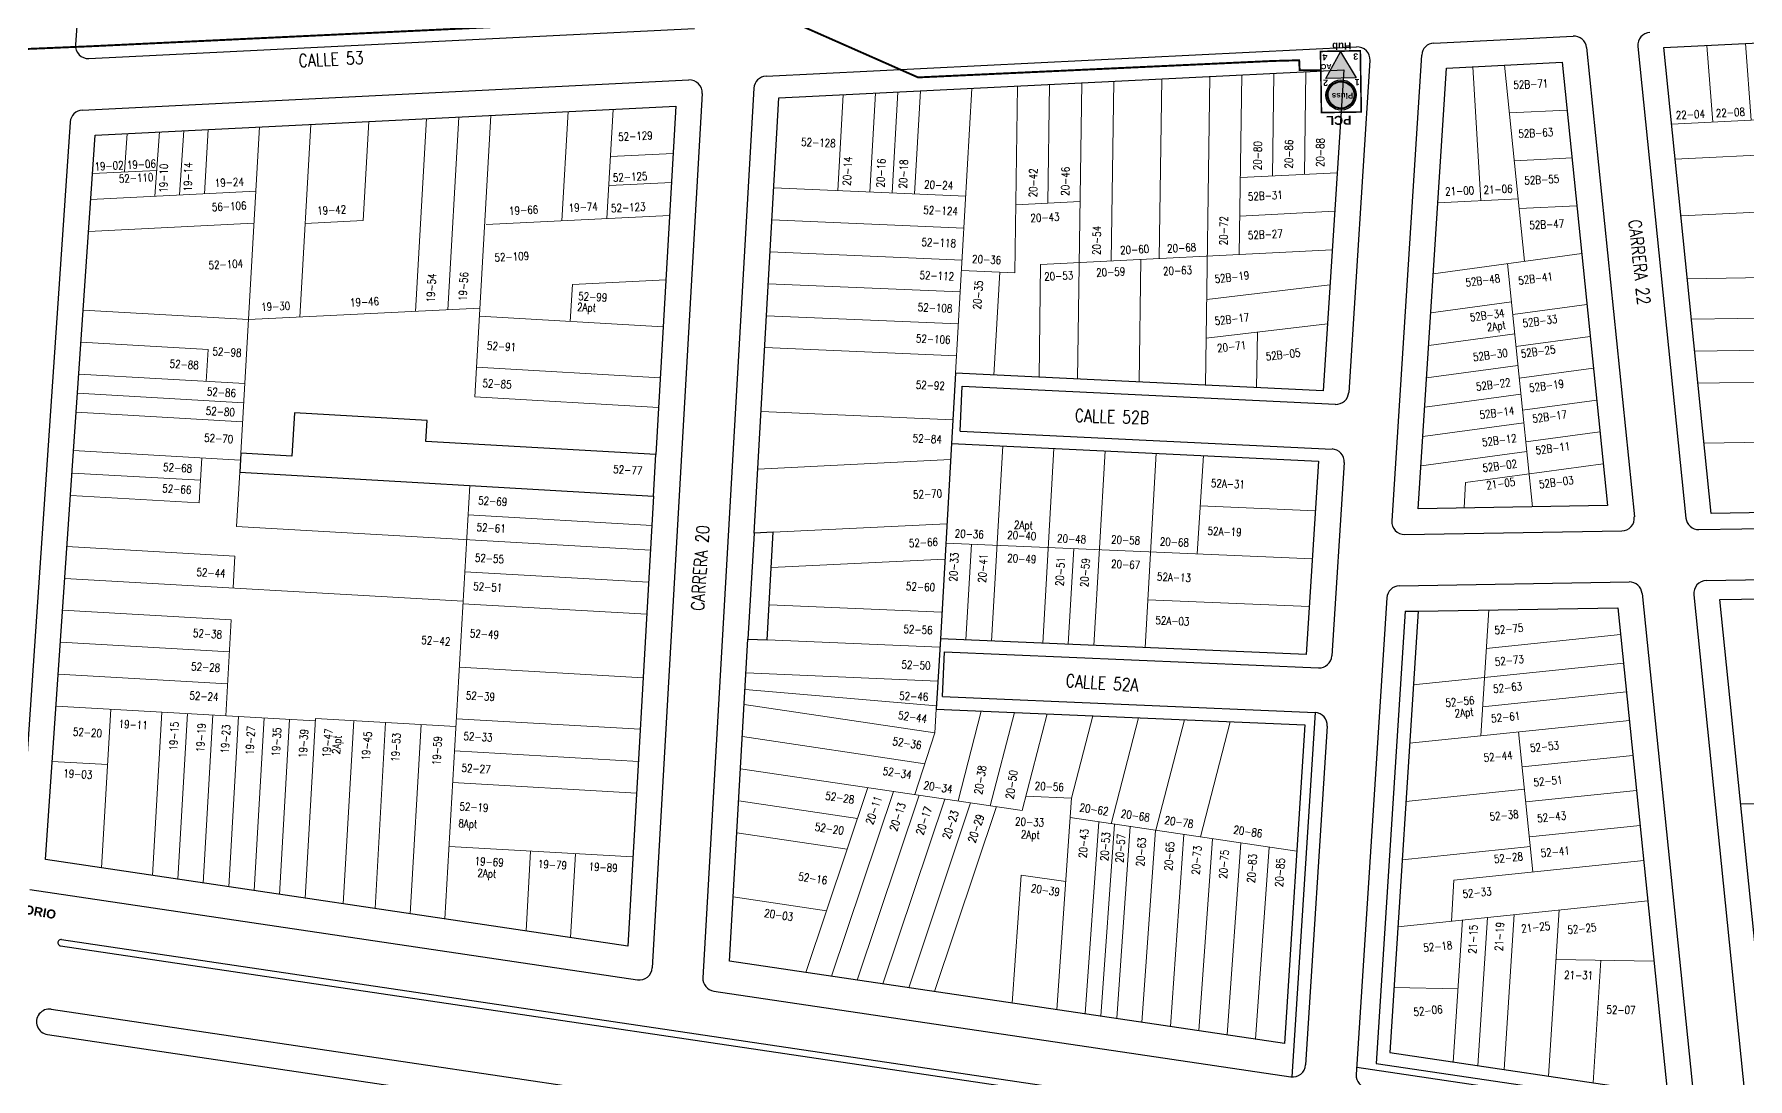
# Model space of a CAD drawing. Header units: millimetres. Extents: x 1022434 to 1024646, y 1272610 to 1274311.
# Drawn here: x 1023641.1 to 1023908.8, y 1272857.7 to 1273020.9 of the extents above; entities that cross this region are included whole.
import ezdxf
from ezdxf.enums import TextEntityAlignment as Align

# ---------------------------------------------------------------- set-up
doc = ezdxf.new("R2010")
doc.units = ezdxf.units.MM
doc.header["$MEASUREMENT"] = 0
doc.linetypes.add('ACAD_ISO12W100', pattern=[21, 12, -3, 0, -3, 0, -3])
for name, color, linetype, lineweight in [('CAB_AER_500', 3, 'Continuous', 25), ('NOMENCLATURA', 23, 'Continuous', 0), ('Planimetria_Varios', 251, 'Continuous', 0), ('RO_CLARO', 2, 'Continuous', 25)]:
    doc.layers.add(name, color=color, linetype=linetype, lineweight=lineweight)
doc.layers.add('LOGO_CLARO', color=7, linetype='Continuous', true_color=0xe00000)
doc.layers.add('NOMEN', color=251, linetype='Continuous')
doc.layers.add('PLANIMETRIA', color=8, linetype='Continuous')
doc.styles.add('ARIAL', font='')
doc.styles.add('CALLE', font='simplex.shx', dxfattribs={"width": 0.8, "height": 2})
doc.styles.add('NOMEN', font='simplex.shx', dxfattribs={"width": 0.8, "height": 1.25})
doc.styles.add('style1', font='')
doc.styles.get('ARIAL').set_extended_font_data('Arial', bold=True)
doc.styles.get('style1').set_extended_font_data('Arial Rounded MT Bold')

# ---------------------------------------------------------------- blocks, each defined once
blk = doc.blocks.new('RO_CLARO')
at = {"layer": 'LOGO_CLARO'}
h = blk.add_hatch(color=5, dxfattribs=at)
edge = h.paths.add_edge_path()
edge.add_arc((3.11, 6.86), 2.04, 0, 360)
at = {"layer": 'RO_CLARO'}
h = blk.add_hatch(color=2, dxfattribs=at)
edge = h.paths.add_edge_path()
edge.add_ellipse((3.11, 6.86), major_axis=(-1.67, 1.67), ratio=1, start_angle=0, end_angle=360)
edge = h.paths.add_edge_path(flags=16)
edge.add_ellipse((3.11, 6.86), major_axis=(-1.52, 1.52), ratio=1, start_angle=0, end_angle=360)
blk.add_hatch(color=253, dxfattribs=at).paths.add_polyline_path([(3.08, 4.24), (0.73, 4.24), (3.11, 0.12), (5.43, 4.24)])
at = {"layer": 'LOGO_CLARO', "color": 5}
for major_axis in [(-1.52, 1.52), (-1.44, 1.44)]:
    blk.add_ellipse((3.11, 6.86), major_axis=major_axis, ratio=1, start_param=-0.783211, end_param=5.499974, dxfattribs=at)
at = {"layer": 'RO_CLARO', "color": 12, "true_color": 0xe00000}
for p, q in [((3.11, 0.12), (0.73, 4.24)), ((0.73, 4.24), (3.08, 4.24)), ((3.08, 4.24), (5.43, 4.24)), ((5.43, 4.24), (3.11, 0.12))]:
    blk.add_line(p, q, dxfattribs=at)
at = {"layer": 'RO_CLARO', "color": 2, "const_width": 0.25}
blk.add_lwpolyline([(6.22, 0), (6.22, 9.56), (0, 9.56), (0, 0)], close=True, dxfattribs=at)
at = {"layer": 'RO_CLARO', "color": 2, "const_width": 0.05}
blk.add_lwpolyline([(5.43, 4.24), (0.73, 4.24), (3.11, 0.12), (5.43, 4.24)], dxfattribs=at)
at = {"layer": 'RO_CLARO', "color": 5}
blk.add_circle((3.11, 6.86), 2.15, dxfattribs=at)
blk.add_ellipse((3.11, 6.86), major_axis=(-1.67, 1.67), ratio=1, start_param=-0.783211, end_param=5.499974, dxfattribs=at)
at = {"char_height": 1, "width": 0.8851, "attachment_point": 2, "style": 'style1'}
for s, insert in [('1', (0.56, 5.41)), ('2', (5.5, 5.43)), ('3', (0.73, 1.39)), ('4', (5.54, 1.39))]:
    blk.add_mtext(s, dxfattribs=dict(at, insert=insert))
at = {"layer": 'LOGO_CLARO', "color": 2, "linetype": 'ACAD_ISO12W100', "style": 'ARIAL'}
blk.add_text('Pluss', height=0.899, rotation=0.1661, dxfattribs=at).set_placement((1.22, 6.54))
at = {"layer": 'RO_CLARO', "color": 2, "style": 'ARIAL'}
blk.add_attdef('NODO', (0.46, 10.11), '', height=1.4, dxfattribs=at)
at = {"layer": 'RO_CLARO', "color": 12, "style": 'style1'}
for p in [(0.88, 1.98), (5.34, 1.98)]:
    blk.add_attdef('AC', text='', height=0.8, dxfattribs=at).set_placement(p, align=Align.CENTER)
at = {"layer": 'RO_CLARO', "color": 12, "style": 'ARIAL'}
blk.add_attdef('HUB', text='', height=1.1, rotation=0.1253, dxfattribs=at).set_placement((3.12, -1.33), align=Align.CENTER)

msp = doc.modelspace()

# ---------------------------------------------------------------- linework, layer by layer
at = {"layer": 'CAB_AER_500', "const_width": 0.3}
for points in [[(1023569.61, 1273147.8), (1023643.71, 1273143.9), (1023643.39, 1273129.69), (1023637.51, 1273018.51), (1023650.02, 1273019.04), (1023756.63, 1273024.13), (1023779.18, 1273014.17), (1023834.59, 1273016.74)], [(1023834.59, 1273016.74), (1023838.71, 1273016.85), (1023838.78, 1273015.3), (1023842.01, 1273015.3)]]:
    msp.add_lwpolyline(points, dxfattribs=at)
at = {"layer": 'PLANIMETRIA', "linetype": 'Continuous'}
for p, q in [((1023651.29, 1273073.95), (1023647.57, 1273019.26)), ((1023649.66, 1273017.13), (1023744.26, 1273021.82)), ((1023859.74, 1273019.54), (1023881.5, 1273020.62)), ((1023755.43, 1273014.36), (1023847.68, 1273018.94)), ((1023883.59, 1273018.82), (1023891.06, 1272945.51)), ((1023891.61, 1273019.01), (1023899.12, 1272945.31)), ((1023757.45, 1273010.96), (1023845.67, 1273015.34)), ((1023845.67, 1273015.34), (1023842.45, 1272965.17)), ((1023849.77, 1273016.81), (1023846.45, 1272964.95)), ((1023857.84, 1273017.67), (1023853.18, 1272944.86)), ((1023648.64, 1273009.07), (1023743.38, 1273013.77)), ((1023753.53, 1273012.48), (1023745.58, 1272873.46)), ((1023745.47, 1273011.65), (1023737.65, 1272875)), ((1023753.56, 1272942.93), (1023757.45, 1273010.96)), ((1023646.75, 1273007.2), (1023638.72, 1272889.35)), ((1023650.62, 1273005.16), (1023741.35, 1273009.66)), ((1023642.91, 1272891.92), (1023650.62, 1273005.16)), ((1023785.04, 1272967.94), (1023784.41, 1272956.96)), ((1023842.45, 1272965.17), (1023785.04, 1272967.94)), ((1023785.74, 1272958.9), (1023786.08, 1272965.89)), ((1023786.08, 1272965.89), (1023844.36, 1272963.08)), ((1023785.74, 1272958.9), (1023843.84, 1272956.09)), ((1023784.41, 1272956.96), (1023782.66, 1272926.42)), ((1023784.41, 1272956.96), (1023841.75, 1272954.19)), ((1023737.87, 1272948.75), (1023738.24, 1272955.24)), ((1023841.75, 1272954.19), (1023839.81, 1272923.97)), ((1023845.74, 1272953.97), (1023843.81, 1272923.76)), ((1023753.56, 1272942.93), (1023752.61, 1272926.39)), ((1023756.57, 1272943.08), (1023753.56, 1272942.93)), ((1023755.61, 1272926.26), (1023756.57, 1272943.08)), ((1023855.21, 1272942.73), (1023889.11, 1272943.3)), ((1023901.15, 1272943.51), (1023984.16, 1272944.92)), ((1023854.37, 1272934.71), (1023890.26, 1272935.32)), ((1023902.3, 1272935.53), (1023985.01, 1272936.93)), ((1023852.41, 1272932.84), (1023847.63, 1272858.32)), ((1023892.28, 1272933.53), (1023900.68, 1272851.11)), ((1023900.35, 1272933.32), (1023908.95, 1272848.88)), ((1023904.44, 1272932.56), (1023985.12, 1272933.93)), ((1023912.77, 1272850.84), (1023904.44, 1272932.56)), ((1023855.28, 1272930.73), (1023850.74, 1272860.05)), ((1023857.28, 1272930.76), (1023852.86, 1272861.76)), ((1023855.28, 1272930.73), (1023857.28, 1272930.76)), ((1023857.28, 1272930.76), (1023888.49, 1272931.29)), ((1023888.49, 1272931.29), (1023896.23, 1272855.31)), ((1023749.73, 1272876.06), (1023752.61, 1272926.39)), ((1023752.61, 1272926.39), (1023755.61, 1272926.26)), ((1023782.66, 1272926.42), (1023782.03, 1272915.44)), ((1023839.81, 1272923.97), (1023782.66, 1272926.42)), ((1023782.99, 1272917.4), (1023783.29, 1272924.39)), ((1023783.29, 1272924.39), (1023841.73, 1272921.89)), ((1023782.99, 1272917.4), (1023841.19, 1272914.9)), ((1023782.03, 1272915.44), (1023839.61, 1272912.97)), ((1023841.23, 1272914.9), (1023837.58, 1272857.96)), ((1023839.61, 1272912.97), (1023836.42, 1272863.19)), ((1023843.1, 1272912.78), (1023839.71, 1272859.83)), ((1023907.7, 1272900.66), (1023938.31, 1272901.18)), ((1023733.84, 1272878.42), (1023642.91, 1272891.92)), ((1023640.43, 1272887.23), (1023735.36, 1272873.14)), ((1023645.39, 1272879.42), (1023911.14, 1272839.96)), ((1023645.25, 1272878.43), (1023911.14, 1272838.95)), ((1023836.42, 1272863.19), (1023749.73, 1272876.06)), ((1023747.28, 1272871.37), (1023837.42, 1272857.98)), ((1023643.78, 1272868.54), (1023911.13, 1272828.84)), ((1023643.19, 1272864.58), (1023911.13, 1272824.8)), ((1023850.74, 1272860.05), (1023896.44, 1272853.26)), ((1023852.86, 1272861.76), (1023896.23, 1272855.31)), ((1023847.7, 1272859.49), (1023900.63, 1272851.63))]:
    msp.add_line(p, q, dxfattribs=at)
for points in [[(1023903.07, 1272946.04), (1023895.65, 1273018.82), (1023977.34, 1273022.87), (1023983.09, 1272947.4)], [(1023857.31, 1272946.77), (1023861.72, 1273015.63), (1023879.8, 1273016.53), (1023886.86, 1272947.27)]]:
    msp.add_lwpolyline(points, close=True, dxfattribs=at)
msp.add_lwpolyline([(1023741.35, 1273009.66), (1023738.24, 1272955.24), (1023702.3, 1272957.29), (1023702.48, 1272960.55), (1023681.78, 1272961.73), (1023681.39, 1272954.98), (1023673.39, 1272955.44), (1023673.22, 1272952.45), (1023737.87, 1272948.75), (1023733.84, 1272878.42)], dxfattribs=at)
for centre, radius, start, end in [((1023881.6, 1273018.62), 2, 5.8196, 92.8398), ((1023893.6, 1273019.21), 2, 92.8398, 185.8196), ((1023649.56, 1273019.12), 2, 176.1067, 272.8398), ((1023847.78, 1273016.94), 2, 356.3314, 92.8398), ((1023859.84, 1273017.54), 2, 92.8398, 176.3314), ((1023743.48, 1273011.77), 2, 356.7241, 92.8398), ((1023755.53, 1273012.37), 2, 92.8398, 176.7241), ((1023648.74, 1273007.07), 2, 92.8398, 176.1067), ((1023844.45, 1272965.07), 2, 267.2345, 356.3314), ((1023843.75, 1272954.1), 2, 356.3314, 87.2345), ((1023855.17, 1272944.73), 2, 176.3314, 270.9713), ((1023889.07, 1272945.3), 2, 270.9713, 5.8196), ((1023901.11, 1272945.51), 2, 185.8196, 270.9713), ((1023890.29, 1272933.32), 2, 5.8196, 90.9713), ((1023902.34, 1272933.53), 2, 90.9713, 185.8196), ((1023854.4, 1272932.71), 2, 90.9713, 176.3314), ((1023841.81, 1272923.89), 2, 267.545, 356.3314), ((1023841.11, 1272912.91), 2, 356.3314, 87.545), ((1023645.32, 1272878.93), 0.5, 81.5538, 261.5538), ((1023735.65, 1272875.12), 2, 261.5538, 356.7241), ((1023747.57, 1272873.35), 2, 176.7241, 261.5538), ((1023643.48, 1272866.56), 2, 81.5538, 261.5538), ((1023837.71, 1272859.96), 2, 261.5538, 356.3314), ((1023849.62, 1272858.19), 2, 176.3314, 261.5538)]:
    msp.add_arc(centre, radius, start, end, dxfattribs=at)
at = {"layer": 'Planimetria_Varios', "linetype": 'Continuous'}
for p, q in [((1023902.41, 1273019.15), (1023903.32, 1273007.18)), ((1023908.4, 1273019.45), (1023909.31, 1273007.48)), ((1023870.8, 1273016.08), (1023873.93, 1272985.43)), ((1023787.59, 1273012.45), (1023785.04, 1272967.94)), ((1023794.31, 1272983.63), (1023794.73, 1273012.81)), ((1023799.47, 1272994.51), (1023799.73, 1273013.06)), ((1023804.08, 1272967.02), (1023804.74, 1273013.3)), ((1023809.34, 1272985.5), (1023809.74, 1273013.55)), ((1023816.85, 1272985.87), (1023817.25, 1273013.93)), ((1023824.07, 1272966.06), (1023824.75, 1273014.3)), ((1023829.36, 1272986.49), (1023829.76, 1273014.55)), ((1023834.53, 1272998.76), (1023834.76, 1273014.79)), ((1023839.54, 1272999.01), (1023839.76, 1273015.04)), ((1023767.5, 1273011.46), (1023766.64, 1272996.47)), ((1023772.52, 1273011.71), (1023771.64, 1272996.26)), ((1023776.03, 1273011.88), (1023775.13, 1272996.11)), ((1023779.55, 1273012.06), (1023778.63, 1272995.96)), ((1023693.38, 1273007.28), (1023692.5, 1272991.8)), ((1023702.42, 1273007.73), (1023700.7, 1272977.61)), ((1023707.45, 1273007.98), (1023705.72, 1272977.86)), ((1023712.47, 1273008.23), (1023709.95, 1272964.23)), ((1023724.52, 1273008.83), (1023723.54, 1272991.76)), ((1023731.55, 1273009.17), (1023730.58, 1272992.1)), ((1023871.56, 1273008.61), (1023880.57, 1273009.06)), ((1023896.87, 1273006.86), (1023927.3, 1273008.37)), ((1023655.64, 1273005.41), (1023655.23, 1272999.39)), ((1023660.67, 1273005.66), (1023659.99, 1272995.61)), ((1023664.51, 1273005.85), (1023663.83, 1272995.8)), ((1023668.27, 1273006.03), (1023667.7, 1272995.99)), ((1023676.31, 1273006.43), (1023673.39, 1272955.44)), ((1023684.34, 1273006.83), (1023682.62, 1272976.71)), ((1023731.13, 1273001.8), (1023740.93, 1273002.28)), ((1023897.43, 1273001.38), (1023927.71, 1273002.88)), ((1023650.21, 1272999.14), (1023660.26, 1272999.64)), ((1023829.53, 1272998.51), (1023844.64, 1272999.26)), ((1023872.33, 1273001.14), (1023881.33, 1273001.58)), ((1023649.93, 1272995.11), (1023675.73, 1272996.39)), ((1023730.93, 1272997.28), (1023740.72, 1272997.77)), ((1023756.65, 1272996.9), (1023786.62, 1272995.62)), ((1023794.46, 1272994.26), (1023804.47, 1272994.76)), ((1023860.37, 1272994.57), (1023872.93, 1272995.19)), ((1023873.09, 1272993.67), (1023882.09, 1272994.11)), ((1023898.41, 1272992.52), (1023928.3, 1272994)), ((1023649.59, 1272990.09), (1023675.44, 1272991.37)), ((1023683.46, 1272991.35), (1023692.5, 1272991.8)), ((1023711.7, 1272991.17), (1023740.38, 1272992.59)), ((1023756.36, 1272991.91), (1023786.34, 1272990.62)), ((1023829.44, 1272992.5), (1023844.25, 1272993.24)), ((1023756.08, 1272986.92), (1023786.05, 1272985.63)), ((1023798.33, 1272984.95), (1023843.87, 1272987.21)), ((1023813.71, 1272966.56), (1023813.99, 1272985.73)), ((1023859.66, 1272983.49), (1023882.85, 1272986.64)), ((1023785.96, 1272983.99), (1023794.31, 1272983.63)), ((1023791.95, 1272983.73), (1023791.03, 1272967.65)), ((1023798.08, 1272967.31), (1023798.33, 1272984.95)), ((1023871.26, 1272985.07), (1023875.13, 1272947.07)), ((1023899.34, 1272982.67), (1023929.22, 1272983.18)), ((1023725.19, 1272981.82), (1023724.86, 1272976.04)), ((1023725.19, 1272981.82), (1023739.8, 1272982.55)), ((1023755.79, 1272981.93), (1023785.77, 1272980.64)), ((1023824.26, 1272979.45), (1023843.52, 1272981.75)), ((1023648.75, 1272977.79), (1023674.58, 1272976.31)), ((1023674.58, 1272976.31), (1023710.74, 1272978.1)), ((1023859.27, 1272977.38), (1023871.86, 1272979.09)), ((1023872.07, 1272977.1), (1023883.66, 1272978.68)), ((1023710.67, 1272976.85), (1023739.38, 1272975.2)), ((1023755.51, 1272976.93), (1023785.48, 1272975.65)), ((1023824.17, 1272973.4), (1023843.13, 1272975.66)), ((1023899.98, 1272976.37), (1023929.7, 1272976.87)), ((1023648.41, 1272972.8), (1023668.27, 1272971.66)), ((1023832.06, 1272965.67), (1023832.18, 1272974.35)), ((1023858.94, 1272972.29), (1023872.37, 1272974.12)), ((1023872.57, 1272972.13), (1023884.17, 1272973.7)), ((1023668.27, 1272971.66), (1023667.98, 1272966.67)), ((1023755.22, 1272971.94), (1023785.19, 1272970.66)), ((1023900.49, 1272971.38), (1023930.08, 1272971.88)), ((1023648.07, 1272967.81), (1023674.01, 1272966.33)), ((1023710.21, 1272968.86), (1023738.92, 1272967.22)), ((1023858.62, 1272967.2), (1023872.88, 1272969.14)), ((1023873.08, 1272967.15), (1023884.68, 1272968.72)), ((1023647.87, 1272964.82), (1023673.84, 1272963.33)), ((1023858.32, 1272962.62), (1023873.34, 1272964.66)), ((1023901, 1272966.39), (1023930.46, 1272966.89)), ((1023647.67, 1272961.83), (1023673.67, 1272960.34)), ((1023709.95, 1272964.23), (1023738.66, 1272962.58)), ((1023754.65, 1272961.96), (1023784.62, 1272960.67)), ((1023873.59, 1272962.17), (1023885.18, 1272963.75)), ((1023858.03, 1272958.04), (1023873.79, 1272960.18)), ((1023792.4, 1272956.58), (1023790.66, 1272926.08)), ((1023874.1, 1272957.19), (1023885.69, 1272958.77)), ((1023901.95, 1272957.02), (1023931.17, 1272957.52)), ((1023647.26, 1272955.84), (1023673.32, 1272954.35)), ((1023667.3, 1272954.69), (1023666.9, 1272947.7)), ((1023754.13, 1272952.97), (1023784.27, 1272954.46)), ((1023800.39, 1272956.19), (1023798.65, 1272925.74)), ((1023808.38, 1272955.8), (1023806.64, 1272925.39)), ((1023816.38, 1272955.42), (1023814.64, 1272925.05)), ((1023823.77, 1272955.06), (1023822.78, 1272939.72)), ((1023857.74, 1272953.46), (1023874.25, 1272955.7)), ((1023864.71, 1272950.87), (1023886.2, 1272953.79)), ((1023647.06, 1272952.34), (1023667.1, 1272951.2)), ((1023673.22, 1272952.45), (1023672.73, 1272943.96)), ((1023864.71, 1272950.87), (1023864.46, 1272946.89)), ((1023646.86, 1272948.85), (1023666.9, 1272947.7)), ((1023709.16, 1272950.39), (1023705.28, 1272882.66)), ((1023708.89, 1272945.81), (1023737.6, 1272944.16)), ((1023823.26, 1272947.2), (1023841.25, 1272946.43)), ((1023672.73, 1272943.96), (1023737.38, 1272940.26)), ((1023756.57, 1272943.08), (1023783.69, 1272944.42)), ((1023646.24, 1272940.87), (1023672.47, 1272939.37)), ((1023783.52, 1272941.4), (1023840.77, 1272938.94)), ((1023787.52, 1272941.23), (1023786.66, 1272926.25)), ((1023803.5, 1272940.54), (1023802.65, 1272925.57)), ((1023672.47, 1272939.37), (1023672.18, 1272934.38)), ((1023756.26, 1272937.56), (1023783.38, 1272938.9)), ((1023645.9, 1272935.88), (1023708.12, 1272932.32)), ((1023708.39, 1272936.91), (1023737.09, 1272935.27)), ((1023815.07, 1272932.54), (1023840.29, 1272931.46)), ((1023645.56, 1272930.9), (1023671.9, 1272929.39)), ((1023708.1, 1272931.92), (1023736.81, 1272930.28)), ((1023755.92, 1272931.76), (1023782.9, 1272930.6)), ((1023868.32, 1272930.95), (1023867.06, 1272911.27)), ((1023671.9, 1272929.39), (1023671.04, 1272914.41)), ((1023888.92, 1272927.11), (1023867.93, 1272924.93)), ((1023645.22, 1272925.91), (1023671.61, 1272924.4)), ((1023755.61, 1272926.26), (1023782.59, 1272925.11)), ((1023736.24, 1272920.34), (1023707.53, 1272921.99)), ((1023889.37, 1272922.63), (1023856.54, 1272919.22)), ((1023644.88, 1272920.92), (1023671.32, 1272919.4)), ((1023752.31, 1272921.1), (1023782.29, 1272919.82)), ((1023752.03, 1272916.16), (1023781.82, 1272911.73)), ((1023752.16, 1272918.52), (1023782.06, 1272915.95)), ((1023889.83, 1272918.15), (1023867.35, 1272915.82)), ((1023644.54, 1272915.93), (1023679.43, 1272913.93)), ((1023653.07, 1272915.44), (1023651.65, 1272890.62)), ((1023661.06, 1272914.98), (1023659.59, 1272889.44)), ((1023665.05, 1272914.76), (1023663.57, 1272888.85)), ((1023669.04, 1272914.53), (1023667.54, 1272888.26)), ((1023673.04, 1272914.3), (1023671.51, 1272887.67)), ((1023677.03, 1272914.07), (1023675.48, 1272887.08)), ((1023679.43, 1272913.93), (1023685.02, 1272913.61)), ((1023681.02, 1272913.84), (1023679.46, 1272886.49)), ((1023685.04, 1272913.99), (1023683.43, 1272885.9)), ((1023685.04, 1272913.99), (1023707, 1272912.73)), ((1023691.03, 1272913.65), (1023689.39, 1272885.02)), ((1023707.07, 1272913.95), (1023735.78, 1272912.31)), ((1023782.03, 1272915.44), (1023781.82, 1272911.73)), ((1023789.06, 1272915.14), (1023785.42, 1272901.09)), ((1023794.22, 1272914.92), (1023790.45, 1272900.34)), ((1023799.33, 1272914.7), (1023795.43, 1272899.6)), ((1023806.48, 1272914.4), (1023803.15, 1272901.52)), ((1023813.63, 1272914.08), (1023809.35, 1272897.53)), ((1023820.78, 1272913.78), (1023816.32, 1272896.5)), ((1023827.93, 1272913.47), (1023823.28, 1272895.47)), ((1023890.29, 1272913.68), (1023855.96, 1272910.11)), ((1023696.02, 1272913.36), (1023694.36, 1272884.28)), ((1023701.54, 1272913.04), (1023699.85, 1272883.47)), ((1023751.74, 1272911.14), (1023780.24, 1272906.91)), ((1023781.82, 1272911.73), (1023778.66, 1272902.09)), ((1023872.99, 1272911.88), (1023875.22, 1272890)), ((1023706.78, 1272908.91), (1023735.49, 1272907.26)), ((1023890.85, 1272908.21), (1023873.55, 1272906.41)), ((1023643.95, 1272907.26), (1023652.57, 1272906.77)), ((1023751.45, 1272906.13), (1023795.43, 1272899.6)), ((1023706.5, 1272903.97), (1023735.21, 1272902.32)), ((1023761.65, 1272874.29), (1023771.32, 1272903.18)), ((1023873.91, 1272902.93), (1023855.37, 1272901)), ((1023891.42, 1272902.74), (1023874.11, 1272900.94)), ((1023751.17, 1272901.12), (1023769.71, 1272898.37)), ((1023765.67, 1272873.69), (1023775.33, 1272902.59)), ((1023769.69, 1272873.09), (1023779.35, 1272901.99)), ((1023773.7, 1272872.5), (1023783.37, 1272901.39)), ((1023777.72, 1272871.9), (1023787.39, 1272900.8)), ((1023781.74, 1272871.3), (1023791.41, 1272900.2)), ((1023796, 1272901.83), (1023803.15, 1272901.52)), ((1023800.83, 1272868.47), (1023803.17, 1272901.57)), ((1023802.95, 1272898.48), (1023838.34, 1272893.23)), ((1023805.27, 1272867.81), (1023807.39, 1272897.83)), ((1023807.75, 1272867.44), (1023809.87, 1272897.46)), ((1023750.88, 1272896.11), (1023768.09, 1272893.55)), ((1023810.21, 1272867.12), (1023812.32, 1272897.09)), ((1023814.15, 1272866.49), (1023816.27, 1272896.51)), ((1023818.59, 1272865.83), (1023820.71, 1272895.85)), ((1023823.03, 1272865.17), (1023825.15, 1272895.19)), ((1023891.99, 1272897.26), (1023874.67, 1272895.47)), ((1023705.93, 1272893.98), (1023734.64, 1272892.34)), ((1023718.66, 1272893.25), (1023717.95, 1272880.78)), ((1023725.65, 1272892.85), (1023724.9, 1272879.75)), ((1023827.47, 1272864.52), (1023829.59, 1272894.53)), ((1023831.91, 1272863.86), (1023834.02, 1272893.87)), ((1023874.82, 1272893.97), (1023854.79, 1272891.9)), ((1023793.88, 1272869.5), (1023795.3, 1272889.51)), ((1023795.3, 1272889.51), (1023802.24, 1272888.48)), ((1023892.56, 1272891.79), (1023862.89, 1272888.72)), ((1023862.89, 1272888.72), (1023862.48, 1272882.31)), ((1023750.31, 1272886.08), (1023764.87, 1272883.92)), ((1023893.16, 1272885.49), (1023854.12, 1272881.44)), ((1023879.34, 1272884.06), (1023877.67, 1272858.07)), ((1023864.21, 1272882.49), (1023862.78, 1272860.28)), ((1023868.1, 1272882.89), (1023866.62, 1272859.71)), ((1023872.28, 1272883.33), (1023870.72, 1272859.1)), ((1023878.84, 1272876.33), (1023894.12, 1272876.04)), ((1023885.85, 1272876.2), (1023884.62, 1272857.04)), ((1023853.51, 1272871.94), (1023863.52, 1272871.75))]:
    msp.add_line(p, q, dxfattribs=at)
at = {"layer": 'Planimetria_Varios'}
msp.add_line((1023865.81, 1273015.83), (1023867.07, 1272994.9), dxfattribs=at)

# ---------------------------------------------------------------- block references
at = {"layer": 'RO_CLARO'}
ref = msp.add_blockref('RO_CLARO', (1023848.26, 1273018.33), dxfattribs=dict(at, rotation=180.8780405386095))
ref.add_attrib('NODO', 'PCL', (1023846.86, 1273008.19), dxfattribs={"color": 2, "height": 1.4, "rotation": 180.878, "style": 'ARIAL'})
ref.add_attrib('HUB', 'Hub ', dxfattribs={"color": 5, "height": 1.1, "rotation": 181.0034, "style": 'ARIAL'}).set_placement((1023845.12, 1273019.61), align=Align.CENTER)
ref.add_attrib('AC', 'AC', dxfattribs={"color": 12, "height": 0.8, "rotation": 180.878, "style": 'style1'}).set_placement((1023842.95, 1273016.26), align=Align.CENTER)

# ---------------------------------------------------------------- texts
at = {"layer": 'NOMEN', "linetype": 'Continuous', "style": 'NOMEN', "width": 0.8}
for s, rotation, p in [('52B-71', 2.8398, (1023872.2, 1273012.35)), ('22-04', 2.8398, (1023897.58, 1273007.64)), ('22-08', 2.8398, (1023903.83, 1273007.95)), ('52-129', 2.8398, (1023732.37, 1273004.24)), ('52-128', 357.545, (1023760.89, 1273003.47)), ('20-88', 89.1854, (1023842.59, 1273000.15)), ('52B-63', 2.8398, (1023872.98, 1273004.73)), ('20-80', 89.1854, (1023832.81, 1272999.66)), ('20-86', 89.1854, (1023837.69, 1272999.91)), ('19-02', 2.8398, (1023650.58, 1272999.61)), ('52-110', 2.8398, (1023654.38, 1272997.7)), ('19-06', 2.8398, (1023655.63, 1272999.86)), ('19-10', 88.9183, (1023661.93, 1272996.14)), ('19-14', 88.9183, (1023665.72, 1272996.33)), ('52-125', 2.8398, (1023731.54, 1272997.87)), ('20-14', 86.7241, (1023768.64, 1272997.21)), ('20-16', 87.545, (1023773.91, 1272996.93)), ('20-18', 87.545, (1023777.42, 1272996.78)), ('20-42', 89.1854, (1023797.75, 1272995.41)), ('20-46', 89.1854, (1023802.77, 1272995.66)), ('19-24', 2.8398, (1023669.36, 1272997.04)), ('20-24', 357.545, (1023780.1, 1272996.83)), ('52B-31', 2.8398, (1023830.73, 1272994.92)), ('21-00', 2.8398, (1023861.53, 1272995.69)), ('21-06', 2.8398, (1023867.54, 1272995.95)), ('52B-55', 2.8398, (1023873.91, 1272997.43)), ('56-106', 2.8398, (1023668.91, 1272993.26)), ('19-42', 2.8398, (1023685.35, 1272992.7)), ('19-66', 2.8398, (1023715.33, 1272992.68)), ('19-74', 2.8398, (1023724.64, 1272993.15)), ('52-123', 2.8398, (1023731.25, 1272993.09)), ('52-124', 357.545, (1023779.98, 1272992.84)), ('20-43', 2.8398, (1023796.76, 1272991.55)), ('20-72', 89.1854, (1023827.51, 1272987.93)), ('52B-47', 2.8398, (1023874.69, 1272990.44)), ('52-118', 357.545, (1023779.69, 1272987.83)), ('20-54', 89.1854, (1023807.68, 1272986.4)), ('52B-27', 2.8398, (1023830.73, 1272988.87)), ('52-104', 2.8398, (1023668.39, 1272984.19)), ('52-109', 2.8398, (1023713.06, 1272985.4)), ('20-36', 357.545, (1023787.59, 1272985.18)), ('20-60', 2.8398, (1023810.77, 1272986.53)), ('20-68', 2.8398, (1023818.11, 1272986.79)), ('19-54', 86.7241, (1023703.65, 1272978.97)), ('19-56', 86.7241, (1023708.65, 1272979.19)), ('52-112', 357.545, (1023779.39, 1272982.67)), ('20-53', 2.8398, (1023798.91, 1272982.41)), ('20-59', 2.8398, (1023807.03, 1272983.02)), ('20-63', 2.8398, (1023817.47, 1272983.24)), ('52B-19', 6.808, (1023825.58, 1272982.02)), ('52B-48', 7.7425, (1023864.78, 1272981.46)), ('52B-41', 7.7425, (1023873.02, 1272981.76)), ('52-99', 356.7241, (1023726.06, 1272979.38)), ('20-35', 85.3739, (1023788.98, 1272977.86)), ('19-30', 2.8398, (1023676.6, 1272977.66)), ('19-46', 2.8398, (1023690.48, 1272978.35)), ('2Apt', 356.7241, (1023725.89, 1272977.7)), ('52-108', 357.545, (1023779.11, 1272977.65)), ('52B-34', 7.7425, (1023865.46, 1272976.02)), ('52B-17', 6.808, (1023825.58, 1272975.46)), ('2Apt', 7.7425, (1023868.11, 1272974.48)), ('52B-33', 7.7425, (1023873.7, 1272975.1)), ('52-91', 356.7241, (1023711.82, 1272971.64)), ('52-106', 357.545, (1023778.83, 1272972.76)), ('20-71', 6.808, (1023825.97, 1272971.21)), ('52B-25', 7.7425, (1023873.42, 1272970.35)), ('52-88', 356.7241, (1023662.25, 1272968.82)), ('52-98', 356.7241, (1023668.94, 1272970.75)), ('52B-05', 6.808, (1023833.57, 1272969.92)), ('52B-30', 7.7425, (1023865.96, 1272969.81)), ('52-85', 356.7241, (1023711.12, 1272965.78)), ('52B-22', 7.7425, (1023866.42, 1272965.19)), ('52-86', 356.7241, (1023668.07, 1272964.46)), ('52-92', 357.545, (1023778.8, 1272965.53)), ('52B-19', 7.7425, (1023874.73, 1272964.99)), ('52-80', 356.7241, (1023667.9, 1272961.45)), ('52B-14', 7.7425, (1023866.98, 1272960.78)), ('52B-17', 7.7425, (1023875.22, 1272960.18)), ('52-70', 356.7241, (1023667.64, 1272957.25)), ('52-84', 357.545, (1023778.32, 1272957.16)), ('52B-12', 7.7425, (1023867.36, 1272956.48)), ('52B-11', 7.7425, (1023875.72, 1272955.23)), ('52-68', 356.7241, (1023661.22, 1272952.67)), ('52-77', 356.7241, (1023731.54, 1272952.33)), ('52B-02', 7.7425, (1023867.43, 1272952.48)), ('52A-31', 357.545, (1023824.9, 1272950.15)), ('21-05', 7.7425, (1023868.03, 1272949.77)), ('52B-03', 7.7425, (1023876.26, 1272949.92)), ('52-66', 356.7241, (1023661.1, 1272949.33)), ('52-69', 356.7241, (1023710.44, 1272947.44)), ('52-70', 2.8398, (1023778.43, 1272948.33)), ('52-61', 356.7241, (1023710.2, 1272943.26)), ('20-36', 357.545, (1023784.88, 1272942.29)), ('20-40', 357.545, (1023793.08, 1272942.04)), ('2Apt', 357.545, (1023794.13, 1272943.65)), ('52A-19', 357.545, (1023824.38, 1272942.68)), ('52-66', 2.8398, (1023777.78, 1272940.74)), ('20-48', 357.545, (1023800.87, 1272941.53)), ('20-58', 357.545, (1023809.31, 1272941.34)), ('20-68', 357.545, (1023816.92, 1272941.02)), ('52-44', 356.7241, (1023666.44, 1272936.26)), ('52-55', 356.7241, (1023709.93, 1272938.5)), ('20-33', 86.7241, (1023785.27, 1272935.34)), ('20-41', 86.7241, (1023789.78, 1272935.15)), ('20-49', 357.545, (1023793.08, 1272938.43)), ('20-51', 86.7241, (1023801.89, 1272934.63)), ('20-59', 86.7241, (1023805.75, 1272934.46)), ('20-67', 357.545, (1023809.31, 1272937.53)), ('52-51', 356.7241, (1023709.67, 1272934.03)), ('52-60', 357.545, (1023777.27, 1272934.04)), ('52A-13', 357.545, (1023816.48, 1272935.54)), ('52A-03', 357.545, (1023816.23, 1272928.72)), ('52-38', 356.7241, (1023665.89, 1272926.73)), ('52-42', 356.7241, (1023701.56, 1272925.62)), ('52-49', 356.7241, (1023709.15, 1272926.68)), ('52-56', 357.545, (1023776.88, 1272927.35)), ('52-75', 5.9254, (1023869.27, 1272927.12)), ('52-28', 356.7241, (1023665.6, 1272921.51)), ('52-50', 357.545, (1023776.57, 1272921.8)), ('52-73', 5.9254, (1023869.34, 1272922.19)), ('52-63', 5.9254, (1023869.07, 1272917.96)), ('52-24', 356.7241, (1023665.34, 1272916.96)), ('52-39', 356.7241, (1023708.52, 1272916.98)), ('52-46', 357.545, (1023776.21, 1272916.92)), ('52-56', 5.9254, (1023861.62, 1272915.77)), ('19-11', 356.7241, (1023654.28, 1272912.53)), ('52-44', 351.5538, (1023776, 1272913.92)), ('2Apt', 5.9254, (1023863.05, 1272914.13)), ('52-61', 5.9254, (1023868.77, 1272913.34)), ('52-20', 356.7241, (1023647.14, 1272911.3)), ('19-15', 86.7241, (1023663.45, 1272908.92)), ('19-19', 86.7241, (1023667.67, 1272908.68)), ('19-23', 86.7241, (1023671.52, 1272908.46)), ('19-27', 86.7241, (1023675.38, 1272908.24)), ('19-35', 86.7241, (1023679.47, 1272908)), ('19-39', 86.7241, (1023683.68, 1272907.76)), ('19-47', 85.013, (1023687.36, 1272907.82)), ('2Apt', 85.013, (1023688.87, 1272908.35)), ('19-45', 85.013, (1023693.5, 1272907.36)), ('19-53', 86.7241, (1023698.12, 1272907.17)), ('19-59', 86.7241, (1023704.55, 1272906.65)), ('52-33', 356.7241, (1023708.14, 1272910.63)), ('52-36', 351.5538, (1023775.13, 1272909.83)), ('52-44', 5.9254, (1023867.59, 1272907.19)), ('52-53', 5.9254, (1023874.83, 1272908.72)), ('19-03', 356.7241, (1023645.63, 1272904.8)), ('52-27', 356.7241, (1023707.85, 1272905.65)), ('52-34', 351.5538, (1023773.6, 1272905.19)), ('20-38', 81.5538, (1023789.18, 1272902.04)), ('20-50', 81.5538, (1023794.07, 1272901.32)), ('20-34', 351.5538, (1023779.98, 1272902.95)), ('20-56', 357.545, (1023797.38, 1272902.82)), ('52-51', 5.9254, (1023875.38, 1272903.35)), ('52-19', 356.7241, (1023707.51, 1272899.63)), ('52-28', 351.5538, (1023764.62, 1272901.32)), ('20-11', 71.5013, (1023772.13, 1272897.29)), ('20-13', 71.5013, (1023775.86, 1272896.26)), ('20-17', 71.5013, (1023779.97, 1272895.65)), ('20-62', 351.5538, (1023804.33, 1272899.48)), ('8Apt', 356.7241, (1023707.35, 1272896.99)), ('52-20', 351.5538, (1023762.99, 1272896.46)), ('20-23', 71.5013, (1023784.12, 1272895.03)), ('20-29', 71.5013, (1023788.1, 1272894.44)), ('20-33', 357.545, (1023794.31, 1272897.27)), ('20-68', 351.5538, (1023810.78, 1272898.52)), ('20-78', 351.5538, (1023817.6, 1272897.51)), ('52-38', 5.9254, (1023868.52, 1272897.98)), ('52-43', 5.9254, (1023875.95, 1272897.73)), ('2Apt', 357.545, (1023795.21, 1272895.27)), ('20-43', 85.9607, (1023805.49, 1272892.14)), ('20-53', 85.9607, (1023808.88, 1272891.64)), ('20-57', 85.9607, (1023811.24, 1272891.38)), ('20-63', 85.9607, (1023814.48, 1272890.8)), ('20-86', 351.5538, (1023828.36, 1272896.02)), ('19-69', 356.7241, (1023709.89, 1272891.09)), ('20-65', 85.9607, (1023818.88, 1272890.15)), ('20-73', 85.9607, (1023823.15, 1272889.52)), ('20-75', 85.9607, (1023827.41, 1272888.89)), ('20-83', 85.9607, (1023831.79, 1272888.24)), ('20-85', 85.9607, (1023836.16, 1272887.59)), ('52-28', 5.9254, (1023869.2, 1272891.36)), ('52-41', 5.9254, (1023876.5, 1272892.29)), ('2Apt', 356.7241, (1023710.32, 1272889.23)), ('19-79', 356.7241, (1023719.77, 1272890.64)), ('19-89', 356.7241, (1023727.69, 1272890.23)), ('52-16', 351.5538, (1023760.4, 1272888.7)), ('20-39', 351.5538, (1023796.73, 1272886.86)), ('52-33', 5.9254, (1023864.3, 1272885.9)), ('20-03', 351.5538, (1023755.08, 1272882.99)), ('21-15', 87.0376, (1023866.37, 1272877.17)), ('21-19', 87.0376, (1023870.49, 1272877.6)), ('21-25', 5.9254, (1023873.46, 1272880.49)), ('52-25', 5.9254, (1023880.68, 1272880.29)), ('52-18', 5.9254, (1023858.17, 1272877.49)), ('21-31', 358.924, (1023880.08, 1272873.28)), ('52-06', 5.9254, (1023856.64, 1272867.47)), ('52-07', 358.924, (1023886.7, 1272867.86))]:
    msp.add_text(s, height=1.25, rotation=rotation, dxfattribs=at).set_placement(p)
at = {"layer": 'NOMENCLATURA', "linetype": 'Continuous', "style": 'CALLE', "width": 0.8}
for s, rotation, p in [('CALLE 53', 2.7616, (1023682.46, 1273015.78)), ('CARRERA 22', 276.265, (1023890.13, 1272991.82)), ('CALLE 52B', 358.2116, (1023803.64, 1272960.35)), ('CARRERA 20', 86.2187, (1023745.72, 1272930.76)), ('CALLE 52A', 356.3116, (1023802.19, 1272918.91))]:
    msp.add_text(s, height=2, rotation=rotation, dxfattribs=at).set_placement(p)
at = {"layer": 'NOMENCLATURA', "style": 'ARIAL'}
msp.add_text('CRUCE OBLIGATORIO', height=1.4, rotation=349.7777, dxfattribs=at).set_placement((1023623.44, 1272886.38))

doc.saveas('drawing.dxf')
